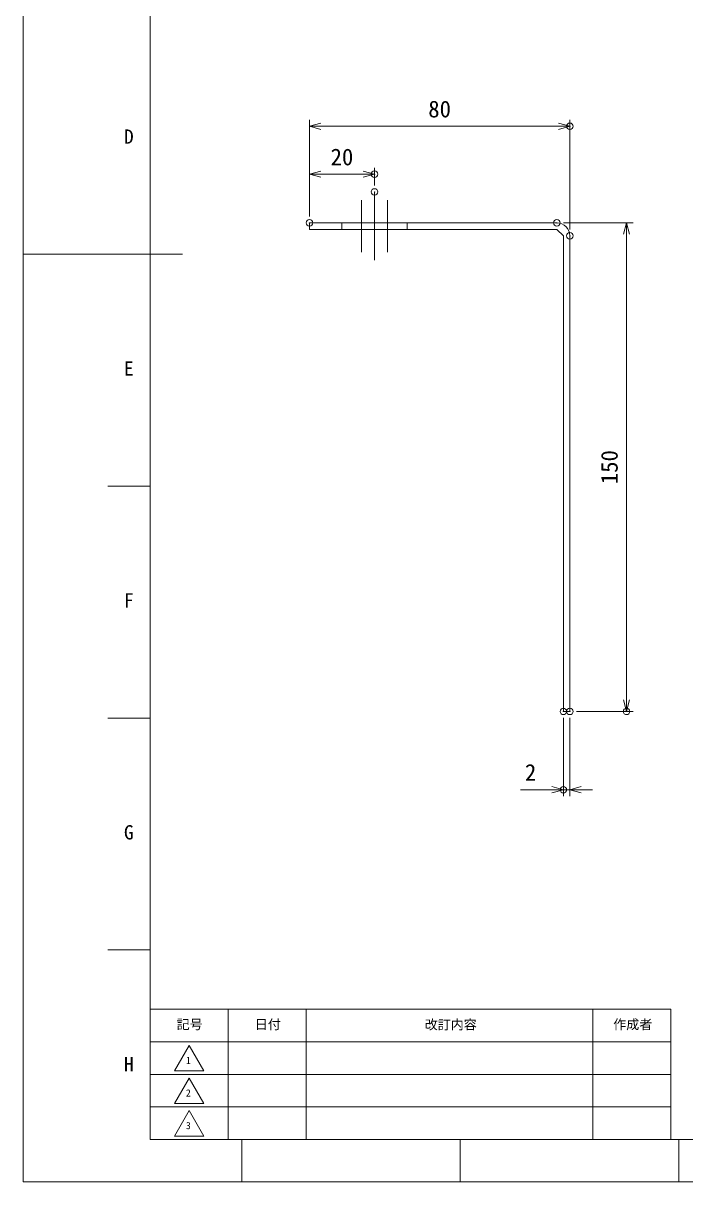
# Model space of a CAD drawing. Units: millimetres at full size. Extents: x -34906 to 7411, y -8440 to 3030.
# Drawn here: x -34728.3 to -34524.8, y -7510.4 to -7154.6 of the extents above; entities that cross this region are included whole.
import ezdxf
from ezdxf.enums import TextEntityAlignment as Align

# ---------------------------------------------------------------- set-up
doc = ezdxf.new("R2010")
doc.units = ezdxf.units.MM
doc.header["$LTSCALE"] = 4
doc.header["$PDMODE"] = 32
doc.header["$PDSIZE"] = 2
doc.linetypes.add('USER1', pattern=[28.575, 19.05, -3.175, 3.175, -3.175])
doc.linetypes.add('USER4', pattern=[4.7625, 3.175, -1.5875])
for name, color, linetype, lineweight in [('0-1_Defpoints', 7, 'Continuous', 18), ('0-2_01_外形線', 7, 'Continuous', 18), ('0-3_04_中心線', 7, 'USER1', 9), ('0-5_07_寸法線', 7, 'Continuous', 9), ('0-7_99_図枠', 7, 'Continuous', 18), ('0-A_03_かくれ線', 6, 'USER4', 18)]:
    doc.layers.add(name, color=color, linetype=linetype, lineweight=lineweight)
doc.styles.add('ＭＳ ゴシック', font='')
doc.styles.get('ＭＳ ゴシック').set_extended_font_data('MS Gothic')

msp = doc.modelspace()

# ---------------------------------------------------------------- linework, layer by layer
at = {"layer": '0-1_Defpoints'}
msp.add_lwpolyline([(-34728.332, -7510.374), (-33922.772, -7510.374), (-33922.772, -6940.728), (-34728.332, -6940.728)], close=True, dxfattribs=at)
at = {"layer": '0-2_01_外形線'}
for points in [[(-34564.405, -7217.923), (-34640.405, -7217.923), (-34640.405, -7215.923), (-34564.405, -7215.923)], [(-34560.405, -7219.923), (-34560.405, -7365.923), (-34562.405, -7365.923), (-34562.405, -7219.923), (-34564.405, -7217.923)]]:
    msp.add_lwpolyline(points, dxfattribs=at)
msp.add_arc((-34564.405, -7219.923), 4, 0, 90, dxfattribs=at)
at = {"layer": '0-3_04_中心線', "color": 1, "lineweight": 18}
for p, q in [((-34620.405, -7227.423), (-34620.405, -7206.423)), ((-34624.405, -7208.923), (-34624.405, -7224.923)), ((-34616.405, -7208.923), (-34616.405, -7224.923))]:
    msp.add_line(p, q, dxfattribs=at)
at = {"layer": '0-5_07_寸法線', "color": 3, "lineweight": 18}
for p, q in [((-34640.405, -7213.923), (-34640.405, -7184.269)), ((-34636.905, -7186.269), (-34563.905, -7186.269)), ((-34560.405, -7217.923), (-34560.405, -7184.269)), ((-34640.405, -7213.923), (-34640.405, -7198.981)), ((-34620.405, -7204.423), (-34620.405, -7198.981)), ((-34636.905, -7200.981), (-34623.905, -7200.981)), ((-34562.405, -7215.923), (-34540.979, -7215.923)), ((-34542.979, -7219.423), (-34542.979, -7362.423)), ((-34562.405, -7367.923), (-34562.405, -7391.971)), ((-34560.405, -7367.923), (-34560.405, -7391.971)), ((-34558.405, -7365.923), (-34540.979, -7365.923)), ((-34565.905, -7389.971), (-34575.539, -7389.971)), ((-34560.405, -7389.971), (-34562.405, -7389.971)), ((-34556.905, -7389.971), (-34553.405, -7389.971))]:
    msp.add_line(p, q, dxfattribs=at)
at = {"layer": '0-5_07_寸法線'}
for p, q in [((-34640.405, -7186.269), (-34636.905, -7186.269)), ((-34560.405, -7186.269), (-34563.905, -7186.269)), ((-34640.405, -7200.981), (-34636.905, -7200.981)), ((-34620.405, -7200.981), (-34623.905, -7200.981)), ((-34542.979, -7215.923), (-34542.979, -7219.423)), ((-34542.979, -7365.923), (-34542.979, -7362.423)), ((-34562.405, -7389.971), (-34565.905, -7389.971)), ((-34560.405, -7389.971), (-34556.905, -7389.971))]:
    msp.add_line(p, q, dxfattribs=at)
for points in [[(-34636.905, -7187.206), (-34640.405, -7186.269), (-34636.905, -7185.331)], [(-34563.905, -7185.331), (-34560.405, -7186.269), (-34563.905, -7187.206)], [(-34636.905, -7201.919), (-34640.405, -7200.981), (-34636.905, -7200.044)], [(-34623.905, -7200.044), (-34620.405, -7200.981), (-34623.905, -7201.919)], [(-34543.917, -7219.423), (-34542.979, -7215.923), (-34542.041, -7219.423)], [(-34542.041, -7362.423), (-34542.979, -7365.923), (-34543.917, -7362.423)], [(-34565.905, -7389.033), (-34562.405, -7389.971), (-34565.905, -7390.908)], [(-34556.905, -7390.908), (-34560.405, -7389.971), (-34556.905, -7389.033)]]:
    msp.add_lwpolyline(points, dxfattribs=at)
for p in [(-34560.405, -7186.269), (-34620.405, -7200.981), (-34620.405, -7206.423), (-34640.405, -7215.923), (-34640.405, -7215.923), (-34564.405, -7215.923), (-34560.405, -7219.923), (-34562.405, -7365.923), (-34560.405, -7365.923), (-34542.979, -7365.923), (-34562.405, -7389.971)]:
    msp.add_point(p, dxfattribs=at)
at = {"layer": '0-7_99_図枠'}
for p, q in [((-34728.332, -7225.551), (-34679.372, -7225.551)), ((-34689.372, -7296.756), (-34702.372, -7296.756)), ((-34689.372, -7367.962), (-34702.372, -7367.962)), ((-34689.372, -7439.168), (-34702.372, -7439.168)), ((-34665.372, -7497.374), (-34665.372, -7457.374)), ((-34641.372, -7497.374), (-34641.372, -7457.374)), ((-34553.372, -7497.374), (-34553.372, -7457.374)), ((-34689.372, -7467.374), (-34529.372, -7467.374)), ((-34689.372, -7477.374), (-34529.372, -7477.374)), ((-34689.372, -7487.374), (-34529.372, -7487.374)), ((-34661.202, -7510.374), (-34661.202, -7497.374)), ((-34594.072, -7510.374), (-34594.072, -7497.374)), ((-34526.942, -7510.374), (-34526.942, -7497.374))]:
    msp.add_line(p, q, dxfattribs=at)
for points in [[(-34689.372, -7497.374), (-33935.772, -7497.374), (-33935.772, -6953.728), (-34689.372, -6953.728)], [(-34689.372, -7497.374), (-34529.372, -7497.374), (-34529.372, -7457.374), (-34689.372, -7457.374)], [(-34681.872, -7476.312), (-34677.372, -7468.517), (-34672.872, -7476.312)], [(-34681.872, -7486.312), (-34677.372, -7478.517), (-34672.872, -7486.312)], [(-34681.872, -7496.312), (-34677.372, -7488.517), (-34672.872, -7496.312)]]:
    msp.add_lwpolyline(points, close=True, dxfattribs=at)
at = {"layer": '0-A_03_かくれ線'}
for p, q in [((-34630.405, -7215.923), (-34630.405, -7217.923)), ((-34610.405, -7215.923), (-34610.405, -7217.923))]:
    msp.add_line(p, q, dxfattribs=at)

# ---------------------------------------------------------------- texts
at = {"layer": '0-5_07_寸法線', "style": 'ＭＳ ゴシック'}
for s, p in [('80', (-34603.905, -7185.069)), ('20', (-34633.905, -7199.781)), ('2', (-34574.222, -7388.771))]:
    msp.add_text(s, height=5.132, dxfattribs=at).set_placement(p, align=Align.BOTTOM_LEFT)
msp.add_text('150', height=5.132, rotation=90, dxfattribs=at).set_placement((-34544.179, -7296.173), align=Align.BOTTOM_LEFT)
at = {"layer": '0-7_99_図枠', "style": 'ＭＳ ゴシック'}
for s, height, p in [('D', 4.399, (-34697.372, -7192.948)), ('E', 4.399, (-34697.372, -7264.154)), ('F', 4.399, (-34697.372, -7335.359)), ('G', 4.399, (-34697.372, -7406.565)), ('記号', 2.933, (-34681.191, -7464.374)), ('日付', 2.933, (-34657.191, -7464.374)), ('改訂内容', 2.933, (-34605.009, -7464.442)), ('作成者', 2.933, (-34547.1, -7464.374)), ('H', 4.399, (-34697.372, -7477.771)), ('1', 2.199, (-34678.347, -7474.858)), ('2', 2.199, (-34678.347, -7484.858)), ('3', 2.199, (-34678.347, -7494.858))]:
    msp.add_text(s, height=height, dxfattribs=at).set_placement(p, align=Align.BOTTOM_LEFT)

doc.saveas('drawing.dxf')
